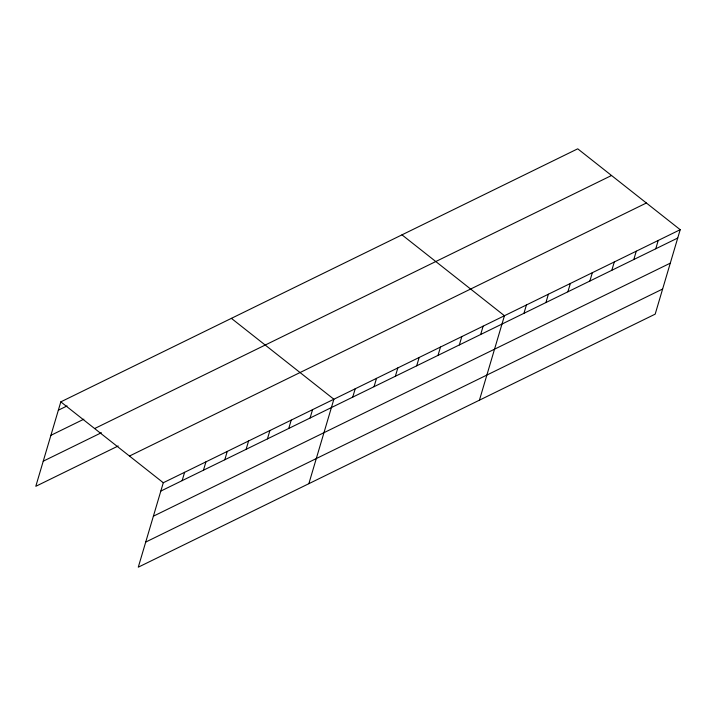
<?xml version="1.0" encoding="UTF-8"?>
<svg xmlns="http://www.w3.org/2000/svg" width="716" height="716" viewBox="0 0 716 716"><rect width="100%" height="100%" fill="white"/><g stroke="black" fill="none" stroke-linecap="round" stroke-linejoin="round"><path stroke-width="1.07" d="M680.2 229.693L163.293 482.736L138.278 567.188L655.185 314.136L680.2 229.693L577.722 148.812L60.815 401.864L35.8 486.307L118.185 445.978M182.141 480.642L184.612 472.3M203.469 470.197L205.94 461.865M224.788 459.762L227.258 451.429M246.116 449.326L248.586 440.984M267.435 438.89L269.905 430.549M288.754 428.445L291.224 420.113M310.082 418.01L312.552 409.668M308.856 483.676L333.871 399.233L231.393 318.36M352.728 397.129L355.199 388.797M374.047 386.694L376.518 378.352M395.366 376.258L397.836 367.917M416.694 365.822L419.164 357.481M438.013 355.378L440.483 347.045M459.341 344.942L461.811 336.601M480.66 334.506L483.13 326.165M479.434 400.172L504.449 315.729L401.971 234.848M523.951 313.313L526.421 304.971M545.923 302.555L548.384 294.213M567.886 291.797L570.357 283.464M589.859 281.048L592.329 272.707M611.822 270.29L614.292 261.958M633.794 259.541L636.264 251.2M655.758 248.783L658.228 240.442M58.345 410.205L67.071 405.936M50.908 435.319L83.862 419.182M94.628 428.553L611.536 175.501M43.237 461.193L101.395 432.724M129.471 456.047L646.378 203.004M160.823 491.078L677.73 238.025M153.385 516.191L670.292 263.148M145.715 542.075L662.622 289.022M60.815 401.864L163.293 482.736"/></g></svg>
